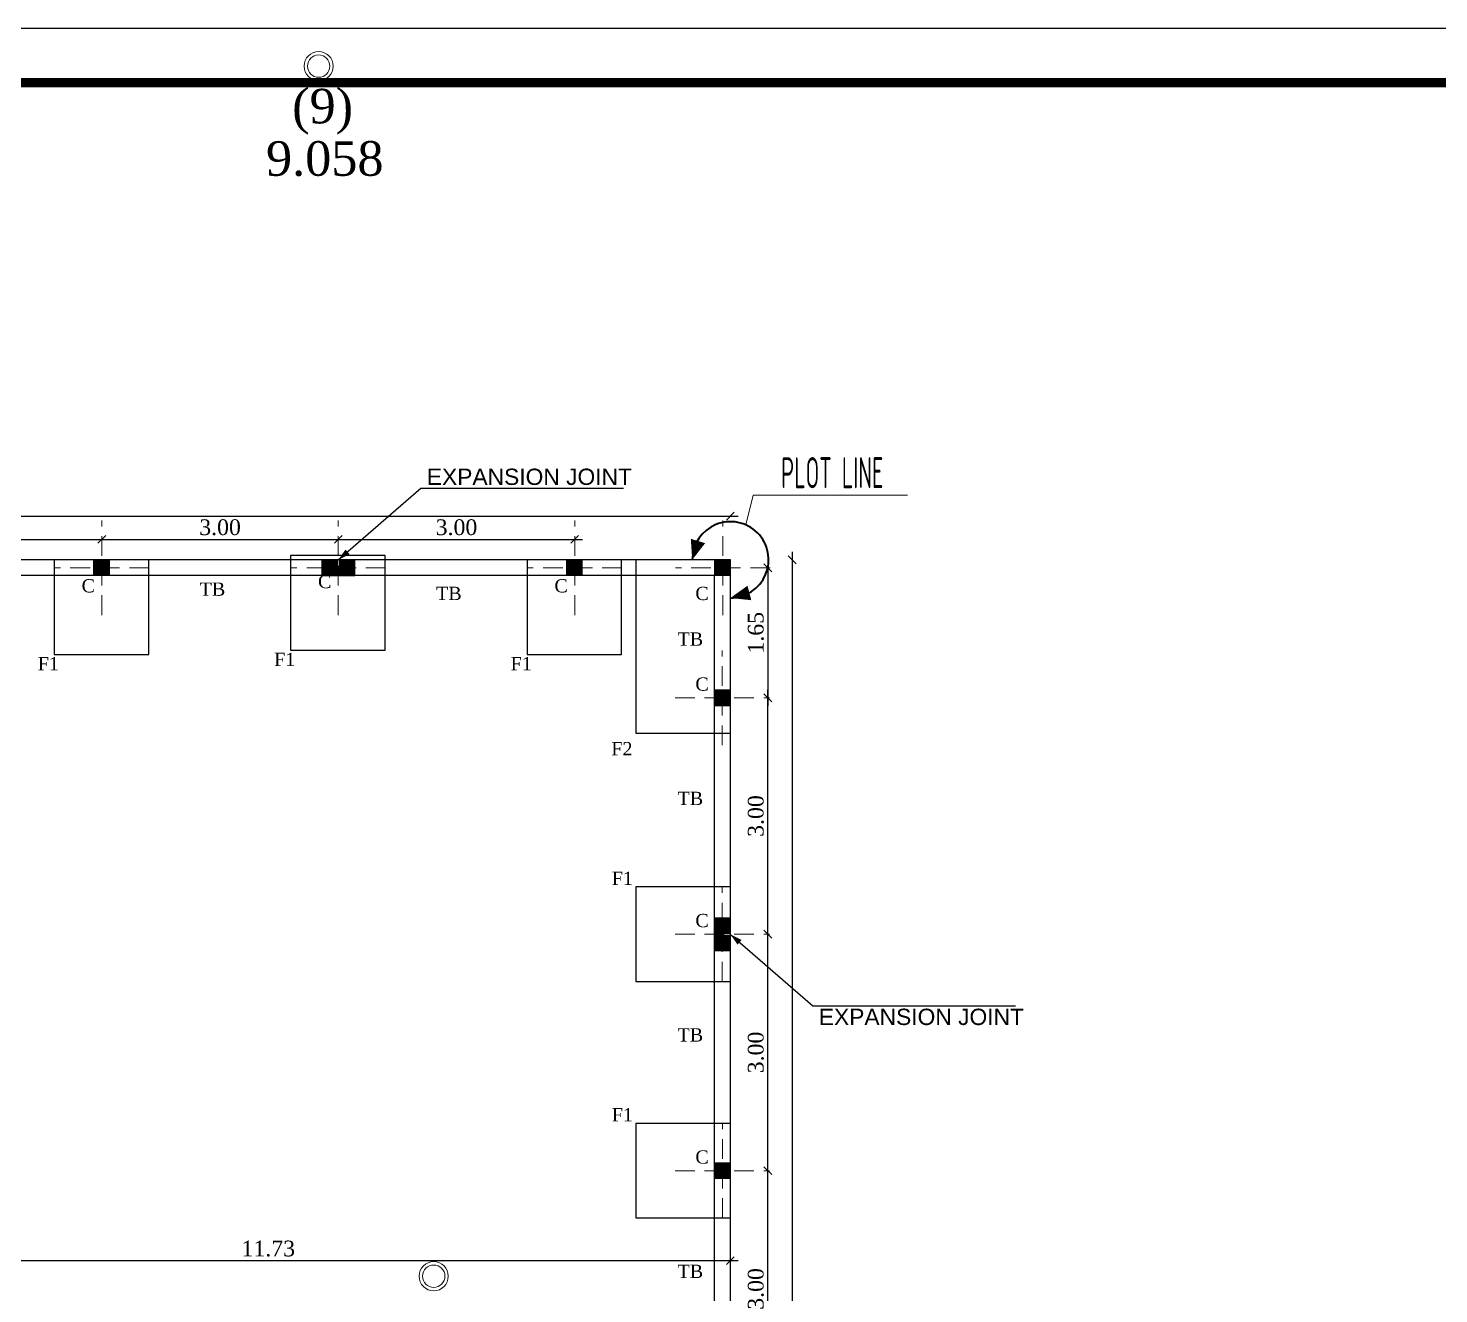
# Model space of a CAD drawing. Header units: metres. Extents: x 503482 to 1007323, y 2781056 to 5562345.
# Drawn here: x 504042.39 to 504060.29, y 2781098.47 to 2781114.53 of the extents above; entities that cross this region are included whole.
import ezdxf
from ezdxf.enums import TextEntityAlignment as Align

# ---------------------------------------------------------------- set-up
doc = ezdxf.new("R2010")
doc.units = ezdxf.units.M
doc.header["$LTSCALE"] = 10
doc.header["$MEASUREMENT"] = 0
doc.header["$PDMODE"] = 3
doc.linetypes.add('DASHED2', pattern=[0.375, 0.25, -0.125])
doc.layers.get('0').update_dxf_attribs({"linetype": 'CONTINUOUS'})
doc.layers.get('DEFPOINTS').update_dxf_attribs({"linetype": 'CONTINUOUS'})
for name, color, linetype, lineweight in [('01 wall', 4, 'CONTINUOUS', 35), ('01_WALLS', 7, 'CONTINUOUS', 25), ('dim 11', 3, 'CONTINUOUS', 0), ('SITE', 9, 'CONTINUOUS', 18), ('TEXT', 254, 'CONTINUOUS', 13), ('WALL', 7, 'CONTINUOUS', 30)]:
    doc.layers.add(name, color=color, linetype=linetype, lineweight=lineweight)
for name, color, linetype in [('07 TEXT', 3, 'CONTINUOUS'), ('COL', 3, 'CONTINUOUS'), ('column', 3, 'CONTINUOUS'), ('M.TITLE BLOCK', 7, 'CONTINUOUS'), ('W', 7, 'CONTINUOUS')]:
    doc.layers.add(name, color=color, linetype=linetype)
doc.styles.add('AREAL', font='times.ttf')
doc.styles.add('ARIEL', font='arial.ttf', dxfattribs={"width": 0.75})
doc.styles.add('Hand', font='archquik.shx', dxfattribs={"width": 0.7})
doc.dimstyles.new('bdc-1-100-A', dxfattribs={"dimtxt": 0.2, "dimasz": 0.1, "dimexe": 0, "dimexo": 0, "dimgap": 0.05, "dimtad": 1, "dimzin": 7, "dimdsep": 46, "dimtxsty": 'AREAL', "dimblk": 'OBLIQUE', "dimcen": 0.001, "dimdle": 0.1, "dimse1": 1, "dimse2": 1, "dimclrd": 15, "dimclre": 8, "dimclrt": 3, "dimadec": 0, "dimazin": 0, "dimtfac": 1, "dimtix": 1, "dimtmove": 2, "dimatfit": 3, "dimldrblk": 'OBLIQUE', "dimfxl": 0.1, "dimtolj": 1, "dimtzin": 0, "dimlwe": 5, "dimarcsym": 0})

# ---------------------------------------------------------------- blocks, each defined once
blk = doc.blocks.new('_Oblique')
at = {"color": 0, "linetype": 'ByBlock', "lineweight": -2}
blk.add_line((-0.5, -0.5), (0.5, 0.5), dxfattribs=at)
blk = doc.blocks.new('*D1329')
at = {"layer": '01_WALLS', "color": 15, "lineweight": -2, "ltscale": 0.04, "transparency": 16777216}
blk.add_line((504022.119, 2781108.335), (504051.399, 2781108.335), dxfattribs=at)
at = {"layer": 'DEFPOINTS', "color": 0, "ltscale": 0.04, "transparency": 16777216}
for p in [(504051.299, 2781108.335), (504022.219, 2781107.782), (504051.299, 2781107.782)]:
    blk.add_point(p, dxfattribs=at)
at = {"layer": '01_WALLS', "color": 15, "lineweight": -2, "ltscale": 0.04, "transparency": 16777216, "xscale": 0.1, "yscale": 0.1, "zscale": 0.1, "rotation": 180}
blk.add_blockref('_Oblique', (504022.219, 2781108.335), dxfattribs=at)
at = {"layer": '01_WALLS', "color": 15, "lineweight": -2, "ltscale": 0.04, "transparency": 16777216, "xscale": 0.1, "yscale": 0.1, "zscale": 0.1}
blk.add_blockref('_Oblique', (504051.299, 2781108.335), dxfattribs=at)
at = {"layer": '01_WALLS', "color": 3, "ltscale": 0.04, "transparency": 16777216, "insert": (504036.759, 2781108.64), "char_height": 0.2, "attachment_point": 5, "style": 'AREAL'}
blk.add_mtext('\\A1;{\\H2.5x;29.08}', dxfattribs=at)
blk = doc.blocks.new('*D1330')
at = {"layer": '01_WALLS', "color": 15, "lineweight": -2, "ltscale": 0.04, "transparency": 16777216}
blk.add_line((504052.084, 2781107.882), (504052.084, 2781069.832), dxfattribs=at)
at = {"layer": 'DEFPOINTS', "color": 0, "ltscale": 0.04, "transparency": 16777216}
for p in [(504051.299, 2781107.782), (504051.299, 2781069.932), (504052.084, 2781069.932)]:
    blk.add_point(p, dxfattribs=at)
at = {"layer": '01_WALLS', "color": 15, "lineweight": -2, "ltscale": 0.04, "transparency": 16777216, "xscale": 0.1, "yscale": 0.1, "zscale": 0.1}
for p, rotation in [((504052.084, 2781107.782), 90), ((504052.084, 2781069.932), 270)]:
    blk.add_blockref('_Oblique', p, dxfattribs=dict(at, rotation=rotation))
at = {"layer": '01_WALLS', "color": 3, "ltscale": 0.04, "transparency": 16777216, "insert": (504052.465, 2781088.678), "char_height": 0.2, "attachment_point": 5, "rotation": 90, "style": 'AREAL'}
blk.add_mtext('\\A1;{\\H2.5x;37.85}', dxfattribs=at)
blk = doc.blocks.new('YRTYRY')
at = {"layer": '01 wall'}
blk.add_arc((503447.44, 2781179.616), 0.484, 269.9999, 180, dxfattribs=at)
at = {"layer": 'SITE', "color": 4, "ltscale": 24}
blk.add_lwpolyline([(503447.635, 2781180.06), (503447.73, 2781180.438), (503449.687, 2781180.438)], dxfattribs=at)
for points in [[(503446.955, 2781179.616, 0, 0.19, 0), (503447.028, 2781179.855, 0, 0, 0)], [(503447.44, 2781179.132, 0, 0.19, 0), (503447.681, 2781179.196, 0, 0, 0)]]:
    blk.add_lwpolyline(points, format="xyseb", dxfattribs=at)
at = {"layer": 'TEXT', "color": 3, "style": 'Hand', "width": 0.6}
blk.add_text('PLOT LINE ', height=0.3937, dxfattribs=at).set_placement((503448.083, 2781180.525))
blk = doc.blocks.new('UTJYUJ')
at = {"layer": 'column', "color": 1}
blk.add_line((506692.039, 2816108.977), (506693.088, 2816109.886, 0.057), dxfattribs=at)
blk.add_lwpolyline([(506692.039, 2816108.977, 0, 0.0776, 0), (506692.157, 2816109.079, 0.0776, 0.0776, 0)], format="xyseb", dxfattribs=at)
at = {"layer": 'W', "color": 1}
blk.add_line((506693.088, 2816109.886, 0.057), (506695.659, 2816109.886, 0.057), dxfattribs=at)
blk = doc.blocks.new('*D1356')
at = {"layer": '01_WALLS', "color": 15, "lineweight": -2, "ltscale": 0.04, "transparency": 16777216}
blk.add_line((504040.224, 2781108.042), (504043.424, 2781108.042), dxfattribs=at)
at = {"layer": 'DEFPOINTS', "color": 0, "ltscale": 0.04, "transparency": 16777216}
for p in [(504043.324, 2781108.042), (504040.324, 2781107.082), (504043.324, 2781107.082)]:
    blk.add_point(p, dxfattribs=at)
at = {"layer": '01_WALLS', "color": 15, "lineweight": -2, "ltscale": 0.04, "transparency": 16777216, "xscale": 0.1, "yscale": 0.1, "zscale": 0.1, "rotation": 180}
blk.add_blockref('_Oblique', (504040.324, 2781108.042), dxfattribs=at)
at = {"layer": '01_WALLS', "color": 15, "lineweight": -2, "ltscale": 0.04, "transparency": 16777216, "xscale": 0.1, "yscale": 0.1, "zscale": 0.1}
blk.add_blockref('_Oblique', (504043.324, 2781108.042), dxfattribs=at)
at = {"layer": '01_WALLS', "color": 3, "ltscale": 0.04, "transparency": 16777216, "insert": (504041.824, 2781108.194), "char_height": 0.2, "attachment_point": 5, "style": 'AREAL'}
blk.add_mtext('\\A1;3.00', dxfattribs=at)
blk = doc.blocks.new('*D1357')
at = {"layer": '01_WALLS', "color": 15, "lineweight": -2, "ltscale": 0.04, "transparency": 16777216}
blk.add_line((504043.224, 2781108.042), (504046.424, 2781108.042), dxfattribs=at)
at = {"layer": 'DEFPOINTS', "color": 0, "ltscale": 0.04, "transparency": 16777216}
for p in [(504046.324, 2781108.042), (504043.324, 2781107.082), (504046.324, 2781107.082)]:
    blk.add_point(p, dxfattribs=at)
at = {"layer": '01_WALLS', "color": 15, "lineweight": -2, "ltscale": 0.04, "transparency": 16777216, "xscale": 0.1, "yscale": 0.1, "zscale": 0.1, "rotation": 180}
blk.add_blockref('_Oblique', (504043.324, 2781108.042), dxfattribs=at)
at = {"layer": '01_WALLS', "color": 15, "lineweight": -2, "ltscale": 0.04, "transparency": 16777216, "xscale": 0.1, "yscale": 0.1, "zscale": 0.1}
blk.add_blockref('_Oblique', (504046.324, 2781108.042), dxfattribs=at)
at = {"layer": '01_WALLS', "color": 3, "ltscale": 0.04, "transparency": 16777216, "insert": (504044.824, 2781108.194), "char_height": 0.2, "attachment_point": 5, "style": 'AREAL'}
blk.add_mtext('\\A1;3.00', dxfattribs=at)
blk = doc.blocks.new('*D1358')
at = {"layer": '01_WALLS', "color": 15, "lineweight": -2, "ltscale": 0.04, "transparency": 16777216}
blk.add_line((504046.224, 2781108.042), (504049.424, 2781108.042), dxfattribs=at)
at = {"layer": 'DEFPOINTS', "color": 0, "ltscale": 0.04, "transparency": 16777216}
for p in [(504049.324, 2781108.042), (504046.324, 2781107.082), (504049.324, 2781107.082)]:
    blk.add_point(p, dxfattribs=at)
at = {"layer": '01_WALLS', "color": 15, "lineweight": -2, "ltscale": 0.04, "transparency": 16777216, "xscale": 0.1, "yscale": 0.1, "zscale": 0.1, "rotation": 180}
blk.add_blockref('_Oblique', (504046.324, 2781108.042), dxfattribs=at)
at = {"layer": '01_WALLS', "color": 15, "lineweight": -2, "ltscale": 0.04, "transparency": 16777216, "xscale": 0.1, "yscale": 0.1, "zscale": 0.1}
blk.add_blockref('_Oblique', (504049.324, 2781108.042), dxfattribs=at)
at = {"layer": '01_WALLS', "color": 3, "ltscale": 0.04, "transparency": 16777216, "insert": (504047.824, 2781108.194), "char_height": 0.2, "attachment_point": 5, "style": 'AREAL'}
blk.add_mtext('\\A1;3.00', dxfattribs=at)
blk = doc.blocks.new('*D1347')
at = {"layer": '01_WALLS', "color": 15, "lineweight": -2, "ltscale": 0.04, "transparency": 16777216}
blk.add_line((504051.775, 2781096.932), (504051.775, 2781100.132), dxfattribs=at)
at = {"layer": 'DEFPOINTS', "color": 0, "ltscale": 0.04, "transparency": 16777216}
for p in [(504051.509, 2781100.032), (504051.775, 2781100.032), (504051.509, 2781097.032)]:
    blk.add_point(p, dxfattribs=at)
at = {"layer": '01_WALLS', "color": 15, "lineweight": -2, "ltscale": 0.04, "transparency": 16777216, "xscale": 0.1, "yscale": 0.1, "zscale": 0.1}
for p, rotation in [((504051.775, 2781100.032), 90), ((504051.775, 2781097.032), 270)]:
    blk.add_blockref('_Oblique', p, dxfattribs=dict(at, rotation=rotation))
at = {"layer": '01_WALLS', "color": 3, "ltscale": 0.04, "transparency": 16777216, "insert": (504051.623, 2781098.532), "char_height": 0.2, "attachment_point": 5, "rotation": 90, "style": 'AREAL'}
blk.add_mtext('\\A1;3.00', dxfattribs=at)
blk = doc.blocks.new('*D1348')
at = {"layer": '01_WALLS', "color": 15, "lineweight": -2, "ltscale": 0.04, "transparency": 16777216}
blk.add_line((504051.775, 2781099.932), (504051.775, 2781103.132), dxfattribs=at)
at = {"layer": 'DEFPOINTS', "color": 0, "ltscale": 0.04, "transparency": 16777216}
for p in [(504051.509, 2781103.032), (504051.775, 2781103.032), (504051.509, 2781100.032)]:
    blk.add_point(p, dxfattribs=at)
at = {"layer": '01_WALLS', "color": 15, "lineweight": -2, "ltscale": 0.04, "transparency": 16777216, "xscale": 0.1, "yscale": 0.1, "zscale": 0.1}
for p, rotation in [((504051.775, 2781103.032), 90), ((504051.775, 2781100.032), 270)]:
    blk.add_blockref('_Oblique', p, dxfattribs=dict(at, rotation=rotation))
at = {"layer": '01_WALLS', "color": 3, "ltscale": 0.04, "transparency": 16777216, "insert": (504051.623, 2781101.532), "char_height": 0.2, "attachment_point": 5, "rotation": 90, "style": 'AREAL'}
blk.add_mtext('\\A1;3.00', dxfattribs=at)
blk = doc.blocks.new('*D1349')
at = {"layer": '01_WALLS', "color": 15, "lineweight": -2, "ltscale": 0.04, "transparency": 16777216}
blk.add_line((504051.775, 2781102.932), (504051.775, 2781106.132), dxfattribs=at)
at = {"layer": 'DEFPOINTS', "color": 0, "ltscale": 0.04, "transparency": 16777216}
for p in [(504051.509, 2781106.032), (504051.775, 2781106.032), (504051.509, 2781103.032)]:
    blk.add_point(p, dxfattribs=at)
at = {"layer": '01_WALLS', "color": 15, "lineweight": -2, "ltscale": 0.04, "transparency": 16777216, "xscale": 0.1, "yscale": 0.1, "zscale": 0.1}
for p, rotation in [((504051.775, 2781106.032), 90), ((504051.775, 2781103.032), 270)]:
    blk.add_blockref('_Oblique', p, dxfattribs=dict(at, rotation=rotation))
at = {"layer": '01_WALLS', "color": 3, "ltscale": 0.04, "transparency": 16777216, "insert": (504051.623, 2781104.532), "char_height": 0.2, "attachment_point": 5, "rotation": 90, "style": 'AREAL'}
blk.add_mtext('\\A1;3.00', dxfattribs=at)
blk = doc.blocks.new('*D1350')
at = {"layer": '01_WALLS', "color": 15, "lineweight": -2, "ltscale": 0.04, "transparency": 16777216}
blk.add_line((504051.775, 2781107.782), (504051.775, 2781105.932), dxfattribs=at)
at = {"layer": 'DEFPOINTS', "color": 0, "ltscale": 0.04, "transparency": 16777216}
for p in [(504051.299, 2781107.682), (504051.301, 2781106.032), (504051.775, 2781106.032)]:
    blk.add_point(p, dxfattribs=at)
at = {"layer": '01_WALLS', "color": 15, "lineweight": -2, "ltscale": 0.04, "transparency": 16777216, "xscale": 0.1, "yscale": 0.1, "zscale": 0.1}
for p, rotation in [((504051.775, 2781107.682), 90), ((504051.775, 2781106.032), 270)]:
    blk.add_blockref('_Oblique', p, dxfattribs=dict(at, rotation=rotation))
at = {"layer": '01_WALLS', "color": 3, "ltscale": 0.04, "transparency": 16777216, "insert": (504051.623, 2781106.857), "char_height": 0.2, "attachment_point": 5, "rotation": 90, "style": 'AREAL'}
blk.add_mtext('\\A1;1.65', dxfattribs=at)
blk = doc.blocks.new('*D1376')
at = {"layer": '01_WALLS', "color": 15, "lineweight": -2, "ltscale": 0.04, "transparency": 16777216}
blk.add_line((504039.473, 2781098.891), (504051.399, 2781098.891), dxfattribs=at)
at = {"layer": 'DEFPOINTS', "color": 0, "ltscale": 0.04, "transparency": 16777216}
for p in [(504039.573, 2781098.928), (504051.299, 2781098.928), (504051.299, 2781098.891)]:
    blk.add_point(p, dxfattribs=at)
at = {"layer": '01_WALLS', "color": 15, "lineweight": -2, "ltscale": 0.04, "transparency": 16777216, "xscale": 0.1, "yscale": 0.1, "zscale": 0.1, "rotation": 180}
blk.add_blockref('_Oblique', (504039.573, 2781098.891), dxfattribs=at)
at = {"layer": '01_WALLS', "color": 15, "lineweight": -2, "ltscale": 0.04, "transparency": 16777216, "xscale": 0.1, "yscale": 0.1, "zscale": 0.1}
blk.add_blockref('_Oblique', (504051.299, 2781098.891), dxfattribs=at)
at = {"layer": '01_WALLS', "color": 3, "ltscale": 0.04, "transparency": 16777216, "insert": (504045.436, 2781099.043), "char_height": 0.2, "attachment_point": 5, "style": 'AREAL'}
blk.add_mtext('\\A1;11.73', dxfattribs=at)

msp = doc.modelspace()

# ---------------------------------------------------------------- hatches: boundary and pattern name
at = {"layer": '01 wall'}
h = msp.add_hatch(color=2, dxfattribs=at)
h.dxf.hatch_style = 1
h.paths.add_polyline_path([(504043.219, 2781107.582), (504043.219, 2781107.782), (504043.419, 2781107.782), (504043.419, 2781107.582)])
h = msp.add_hatch(color=2, dxfattribs=at)
h.dxf.hatch_style = 1
h.paths.add_polyline_path([(504046.314, 2781107.781), (504046.114, 2781107.781), (504046.114, 2781107.581), (504046.314, 2781107.581)])
h = msp.add_hatch(color=2, dxfattribs=at)
h.dxf.hatch_style = 1
h.paths.add_polyline_path([(504046.334, 2781107.781), (504046.334, 2781107.581), (504046.534, 2781107.581), (504046.534, 2781107.781)])
h = msp.add_hatch(color=2, dxfattribs=at)
h.dxf.hatch_style = 1
h.paths.add_polyline_path([(504049.219, 2781107.582), (504049.219, 2781107.782), (504049.419, 2781107.782), (504049.419, 2781107.582)])
h = msp.add_hatch(color=2, dxfattribs=at)
h.dxf.hatch_style = 1
h.paths.add_polyline_path([(504051.099, 2781107.582), (504051.099, 2781107.782), (504051.299, 2781107.782), (504051.299, 2781107.582)])
h = msp.add_hatch(color=2, dxfattribs=at)
h.dxf.hatch_style = 1
h.paths.add_polyline_path([(504051.301, 2781105.932), (504051.301, 2781106.132), (504051.101, 2781106.132), (504051.101, 2781105.932)])
h = msp.add_hatch(color=2, dxfattribs=at)
h.dxf.hatch_style = 1
h.paths.add_polyline_path([(504051.098, 2781103.042), (504051.298, 2781103.042), (504051.298, 2781103.242), (504051.098, 2781103.242)])
h = msp.add_hatch(color=2, dxfattribs=at)
h.dxf.hatch_style = 1
h.paths.add_polyline_path([(504051.098, 2781103.022), (504051.098, 2781102.822), (504051.298, 2781102.822), (504051.298, 2781103.022)])
h = msp.add_hatch(color=2, dxfattribs=at)
h.dxf.hatch_style = 1
h.paths.add_polyline_path([(504051.301, 2781099.932), (504051.301, 2781100.132), (504051.101, 2781100.132), (504051.101, 2781099.932)])

# ---------------------------------------------------------------- linework, layer by layer
at = {"color": 6, "linetype": 'DASHED2', "lineweight": 0, "ltscale": 0.1}
for p, q in [((504043.324, 2781107.082), (504043.324, 2781108.282)), ((504046.324, 2781107.082), (504046.324, 2781108.282)), ((504049.324, 2781107.082), (504049.324, 2781108.282)), ((504051.203, 2781107.082), (504051.203, 2781108.282)), ((504043.924, 2781107.682), (504042.724, 2781107.682)), ((504046.924, 2781107.682), (504045.724, 2781107.682)), ((504049.924, 2781107.682), (504048.724, 2781107.682)), ((504051.803, 2781107.682), (504050.603, 2781107.682)), ((504051.197, 2781105.432), (504051.197, 2781106.632)), ((504050.597, 2781106.032), (504051.797, 2781106.032)), ((504051.197, 2781102.432), (504051.197, 2781103.632)), ((504050.597, 2781103.032), (504051.797, 2781103.032)), ((504051.201, 2781099.432), (504051.201, 2781100.632)), ((504050.597, 2781100.032), (504051.797, 2781100.032))]:
    msp.add_line(p, q, dxfattribs=at)
at = {"layer": '01_WALLS', "ltscale": 0.04}
for p, q in [((504051.299, 2781107.782), (504022.219, 2781107.782)), ((504051.299, 2781069.932), (504051.299, 2781107.782)), ((504051.099, 2781107.582), (504022.419, 2781107.582)), ((504051.099, 2781070.132), (504051.099, 2781107.582))]:
    msp.add_line(p, q, dxfattribs=at)
at = {"layer": 'COL'}
for points in [[(504042.719, 2781106.582), (504043.919, 2781106.582), (504043.919, 2781107.782), (504042.719, 2781107.782)], [(504045.719, 2781106.636), (504046.919, 2781106.636), (504046.919, 2781107.836), (504045.719, 2781107.836)], [(504048.719, 2781106.582), (504049.919, 2781106.582), (504049.919, 2781107.782), (504048.719, 2781107.782)], [(504050.099, 2781105.582), (504051.299, 2781105.582), (504051.299, 2781107.782), (504050.099, 2781107.782)], [(504050.099, 2781102.432), (504051.299, 2781102.432), (504051.299, 2781103.632), (504050.099, 2781103.632)], [(504050.099, 2781099.432), (504051.299, 2781099.432), (504051.299, 2781100.632), (504050.099, 2781100.632)]]:
    msp.add_lwpolyline(points, close=True, dxfattribs=at)
at = {"layer": 'dim 11', "color": 41, "true_color": 0xffd6ad}
for points in [[(504043.219, 2781107.582), (504043.219, 2781107.782), (504043.419, 2781107.782), (504043.419, 2781107.582)], [(504046.114, 2781107.781), (504046.114, 2781107.581), (504046.314, 2781107.581), (504046.314, 2781107.781)], [(504046.334, 2781107.781), (504046.334, 2781107.581), (504046.534, 2781107.581), (504046.534, 2781107.781)], [(504049.219, 2781107.582), (504049.219, 2781107.782), (504049.419, 2781107.782), (504049.419, 2781107.582)], [(504051.099, 2781107.582), (504051.099, 2781107.782), (504051.299, 2781107.782), (504051.299, 2781107.582)], [(504051.301, 2781105.932), (504051.301, 2781106.132), (504051.101, 2781106.132), (504051.101, 2781105.932)], [(504051.098, 2781103.042), (504051.298, 2781103.042), (504051.298, 2781103.242), (504051.098, 2781103.242)], [(504051.098, 2781102.822), (504051.298, 2781102.822), (504051.298, 2781103.022), (504051.098, 2781103.022)], [(504051.301, 2781099.932), (504051.301, 2781100.132), (504051.101, 2781100.132), (504051.101, 2781099.932)]]:
    msp.add_lwpolyline(points, close=True, dxfattribs=at)
at = {"layer": 'M.TITLE BLOCK', "color": 253, "linetype": 'Continuous', "ltscale": 24}
msp.add_lwpolyline([(504007.755, 2781114.527), (504092.661, 2781114.527), (504092.661, 2781056.107), (504007.755, 2781056.107)], close=True, dxfattribs=at)
msp.add_lwpolyline([(504007.755, 2781114.527), (504092.661, 2781114.527), (504092.661, 2781056.107), (504007.755, 2781056.107)], close=True, dxfattribs=at)
at = {"layer": 'M.TITLE BLOCK', "color": 252, "const_width": 0.121}
msp.add_lwpolyline([(504008.446, 2781113.836), (504091.97, 2781113.836), (504091.97, 2781056.797), (504008.446, 2781056.797)], close=True, dxfattribs=at)
msp.add_lwpolyline([(504008.446, 2781113.836), (504091.97, 2781113.836), (504091.97, 2781056.797), (504008.446, 2781056.797)], close=True, dxfattribs=at)
at = {"layer": 'TEXT', "color": 2, "linetype": 'Continuous'}
for centre, radius in [((504046.075, 2781114.046), 0.185), ((504046.075, 2781114.046), 0.142), ((504047.535, 2781098.693), 0.185), ((504047.535, 2781098.693), 0.142)]:
    msp.add_circle(centre, radius, dxfattribs=at)

# ---------------------------------------------------------------- block references
at = {"layer": '01_WALLS', "color": 3}
msp.add_blockref('YRTYRY', (603.86, -71.834), dxfattribs=at)
at = {"layer": 'WALL', "linetype": 'ByBlock'}
msp.add_blockref('UTJYUJ', (-2645.716, -35001.196), dxfattribs=at)
at = {"layer": 'WALL', "linetype": 'ByBlock', "xscale": -1, "rotation": 180}
msp.add_blockref('UTJYUJ', (-2640.741, 5597212.009), dxfattribs=at)

# ---------------------------------------------------------------- texts
at = {"layer": '07 TEXT', "color": 6, "linetype": 'Continuous', "style": 'ARIEL'}
for p in [(504048.749, 2781108.836, 0.057), (504053.723, 2781101.984, 0.057)]:
    msp.add_text('EXPANSION JOINT', height=0.20703, dxfattribs=at).set_placement(p, align=Align.MIDDLE)
at = {"layer": 'TEXT', "color": 2, "linetype": 'Continuous', "style": 'AREAL'}
for s, p in [('(9)', (504045.739, 2781113.32)), ('9.058', (504045.407, 2781112.655))]:
    msp.add_text(s, height=0.4388, dxfattribs=at).set_placement(p)
at = {"layer": 'TEXT', "linetype": 'Continuous', "style": 'AREAL'}
for s, height, p in [('C', 0.168, (504043.067, 2781107.369)), ('C', 0.168, (504046.067, 2781107.423)), ('C', 0.168, (504049.067, 2781107.369)), ('TB', 0.1683, (504044.565, 2781107.326)), ('TB', 0.1683, (504047.565, 2781107.272)), ('C', 0.168, (504050.855, 2781107.272)), ('TB', 0.1683, (504050.629, 2781106.693)), ('F1', 0.1683, (504042.511, 2781106.381)), ('F1', 0.1683, (504045.511, 2781106.435)), ('F1', 0.1683, (504048.511, 2781106.381)), ('C', 0.168, (504050.855, 2781106.122)), ('F2', 0.1683, (504049.789, 2781105.302)), ('TB', 0.1683, (504050.629, 2781104.671)), ('F1', 0.1683, (504049.795, 2781103.658)), ('C', 0.168, (504050.855, 2781103.122)), ('TB', 0.1683, (504050.629, 2781101.671)), ('F1', 0.1683, (504049.795, 2781100.658)), ('C', 0.168, (504050.855, 2781100.122)), ('TB', 0.1683, (504050.629, 2781098.671))]:
    msp.add_text(s, height=height, dxfattribs=at).set_placement(p)

# ---------------------------------------------------------------- dimensions: what is measured, and where the dimension line sits
at = {"layer": '01_WALLS', "color": 3, "ltscale": 0.04}
dim = msp.add_linear_dim(base=(504051.299, 2781108.335), p1=(504022.219, 2781107.782), p2=(504051.299, 2781107.782), text='{\\H2.5x;<>}', dimstyle='bdc-1-100-A', override={"dimfxlon": 1, "dimarcsym": 1}, dxfattribs=at)
dim.commit()
dim.dimension.update_dxf_attribs({"geometry": '*D1329', "text_midpoint": (504036.759, 2781108.64)})
for base, p1, p2, picture, middle in [((504043.324, 2781108.042), (504040.324, 2781107.082), (504043.324, 2781107.082), '*D1356', (504041.824, 2781108.194)), ((504046.324, 2781108.042), (504043.324, 2781107.082), (504046.324, 2781107.082), '*D1357', (504044.824, 2781108.194)), ((504049.324, 2781108.042), (504046.324, 2781107.082), (504049.324, 2781107.082), '*D1358', (504047.824, 2781108.194))]:
    dim = msp.add_linear_dim(base=base, p1=p1, p2=p2, dimstyle='bdc-1-100-A', override={"dimfxlon": 1, "dimarcsym": 1}, dxfattribs=at)
    dim.commit()
    dim.dimension.update_dxf_attribs({"geometry": picture, "text_midpoint": middle})
dim = msp.add_linear_dim(base=(504052.084, 2781069.932), p1=(504051.299, 2781107.782), p2=(504051.299, 2781069.932), angle=90, text='{\\H2.5x;<>}', dimstyle='bdc-1-100-A', override={"dimfxlon": 1, "dimarcsym": 1}, dxfattribs=at)
dim.commit()
dim.dimension.update_dxf_attribs({"geometry": '*D1330', "text_midpoint": (504052.465, 2781088.678), "dimtype": 160})
at = {"layer": '01_WALLS', "color": 2, "ltscale": 0.04}
dim = msp.add_linear_dim(base=(504051.775, 2781106.032), p1=(504051.299, 2781107.682), p2=(504051.301, 2781106.032), angle=90, dimstyle='bdc-1-100-A', override={"dimfxlon": 1, "dimarcsym": 1}, dxfattribs=at)
dim.commit()
dim.dimension.update_dxf_attribs({"geometry": '*D1350', "text_midpoint": (504051.623, 2781106.857)})
at = {"layer": '01_WALLS', "color": 3, "ltscale": 0.04}
for base, p1, p2, picture, middle in [((504051.775, 2781106.032), (504051.509, 2781103.032), (504051.509, 2781106.032), '*D1349', (504051.623, 2781104.532)), ((504051.775, 2781103.032), (504051.509, 2781100.032), (504051.509, 2781103.032), '*D1348', (504051.623, 2781101.532)), ((504051.775, 2781100.032), (504051.509, 2781097.032), (504051.509, 2781100.032), '*D1347', (504051.623, 2781098.532))]:
    dim = msp.add_linear_dim(base=base, p1=p1, p2=p2, angle=90, dimstyle='bdc-1-100-A', override={"dimfxlon": 1, "dimarcsym": 1}, dxfattribs=at)
    dim.commit()
    dim.dimension.update_dxf_attribs({"geometry": picture, "text_midpoint": middle})
at = {"layer": '01_WALLS', "color": 2, "ltscale": 0.04}
dim = msp.add_linear_dim(base=(504051.299, 2781098.891), p1=(504039.573, 2781098.928), p2=(504051.299, 2781098.928), dimstyle='bdc-1-100-A', override={"dimfxlon": 1, "dimarcsym": 1}, dxfattribs=at)
dim.commit()
dim.dimension.update_dxf_attribs({"geometry": '*D1376', "text_midpoint": (504045.436, 2781099.043)})

doc.saveas('drawing.dxf')
